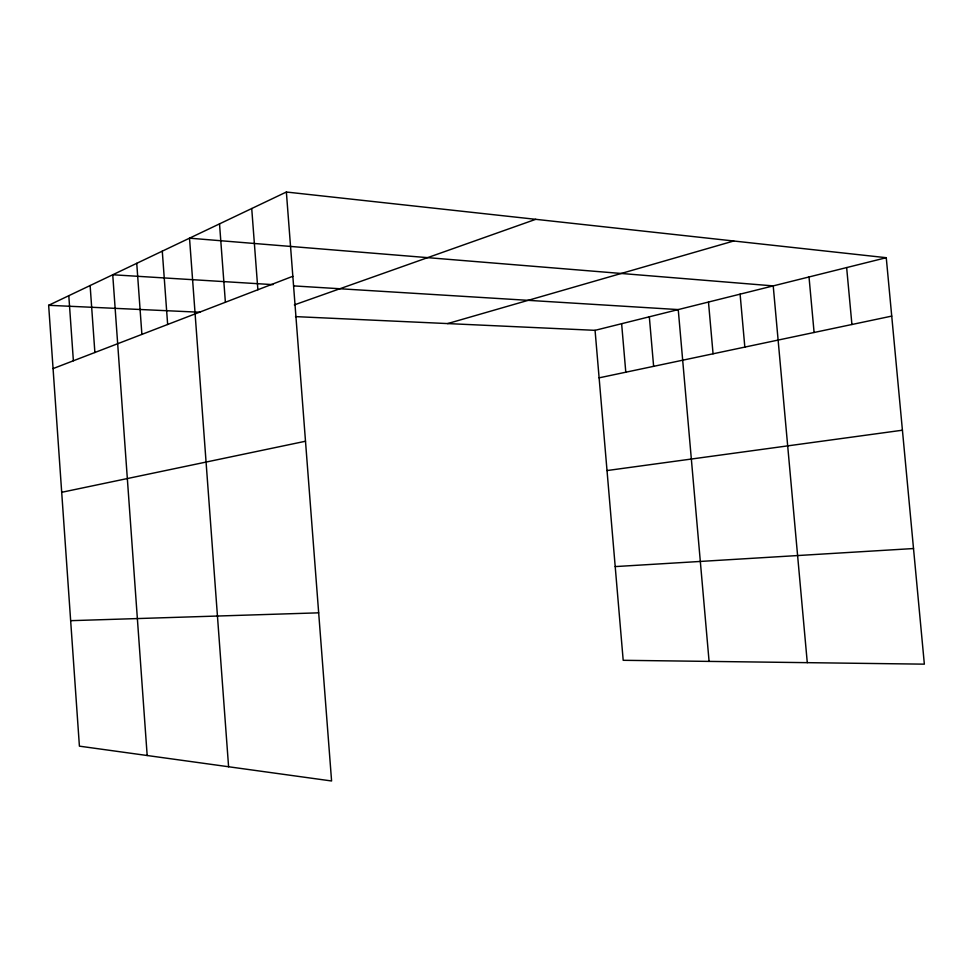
<?xml version="1.0" encoding="UTF-8"?>
<svg xmlns="http://www.w3.org/2000/svg" width="973" height="973" viewBox="0 0 973 973"><rect width="100%" height="100%" fill="white"/><g stroke="black" fill="none" stroke-linecap="round" stroke-linejoin="round"><path stroke-width="1.46" d="M286.366 192.022L331.586 780.978L79.409 746.157L48.65 305.303L286.366 192.022L886.257 257.699L924.35 664.158L623.194 660.302L595.062 330.334L886.257 257.699M53.065 368.597L292.837 276.283M294.345 304.89L535.722 219.326M447.629 323.583L733.703 241M599.113 377.84L891.73 316.103M61.7 492.302L305.498 441.243M607.018 470.555L902.421 430.212M615.204 566.59L913.513 548.541M70.652 620.677L318.682 612.832M48.65 305.303L200.219 312.248M295.512 316.614L595.062 330.334M273.024 284.639L112.734 274.763L147.178 755.522M293.931 285.916L678.242 309.584L709.086 661.397M846.644 267.575L851.922 324.508M809.013 276.964L814.097 332.486M807.286 662.662L773.219 285.892L189.516 238.178L228.594 766.76M740.1 294.15L744.832 347.093M708.478 302.044L713.063 353.795M649.319 316.797L653.625 366.334M621.625 323.705L625.797 372.209M251.727 208.526L257.881 289.747M219.521 223.875L225.383 302.25M162.284 251.156L167.648 324.483M136.743 263.318L141.888 334.408M90.124 285.539L94.88 352.506M68.803 295.695L73.376 360.776"/></g></svg>
